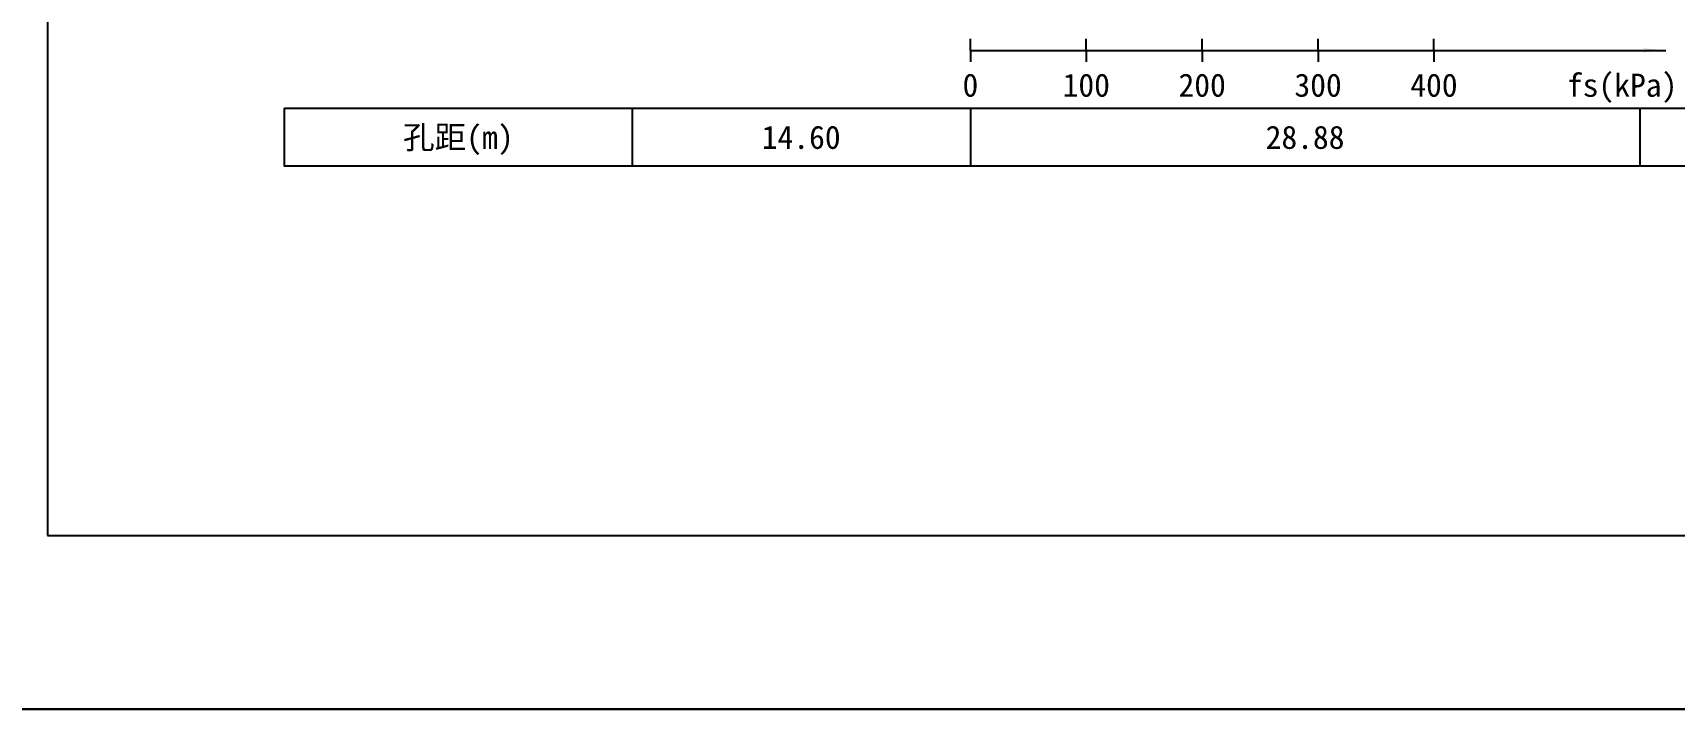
# Model space of a CAD drawing. Extents: x -37 to 3540, y -1485 to 297.
# Drawn here: x 1433.2 to 1574.9, y -891 to -832.6 of the extents above; entities that cross this region are included whole.
import ezdxf
from ezdxf.enums import TextEntityAlignment as Align

# ---------------------------------------------------------------- set-up
doc = ezdxf.new("R2010")
doc.units = 0
doc.layers.get('0').update_dxf_attribs({"linetype": 'CONTINUOUS'})
doc.layers.add('FRAME', color=7, linetype='CONTINUOUS')
doc.layers.add('RULER', color=7, linetype='CONTINUOUS')
doc.styles.add('ST', font='')
doc.styles.get('ST').set_extended_font_data('SimSun')

# ---------------------------------------------------------------- blocks, each defined once
blk = doc.blocks.new('Arrow')
for points in [[(-3.984779, 0.348623), (0, 0), (-3.189535, 0)], [(-3.189535, 0), (0, 0), (-3.984779, -0.348623)]]:
    blk.add_solid(points)

msp = doc.modelspace()

# ---------------------------------------------------------------- linework, layer by layer
at = {"layer": 'FRAME', "linetype": 'Continuous'}
for p, q in [((1434.49, -609), (1434.49, -876)), ((1434.49, -876), (2124.66, -876))]:
    msp.add_line(p, q, dxfattribs=at)
at = {"layer": 'FRAME', "color": 245, "linetype": 'Continuous'}
for p, q in [((2140.07, -891), (1222.61, -891)), ((1414.49, -891), (2144.66, -891))]:
    msp.add_line(p, q, dxfattribs=at)
at = {"layer": 'RULER', "linetype": 'Continuous'}
for points in [[(1514.13, -834.15), (1514.13, -833.15)], [(1514.13, -834.15), (1574.13, -834.15)], [(1514.13, -834.15), (1514.13, -835.15)], [(1524.13, -834.15), (1524.13, -833.15)], [(1524.13, -834.15), (1524.13, -835.15)], [(1534.13, -834.15), (1534.13, -833.15)], [(1534.13, -834.15), (1534.13, -835.15)], [(1544.13, -834.15), (1544.13, -833.15)], [(1544.13, -834.15), (1544.13, -835.15)], [(1554.13, -834.15), (1554.13, -833.15)], [(1554.13, -834.15), (1554.13, -835.15)], [(1484.94, -839.15), (1514.13, -839.15), (1514.13, -844.15), (1484.94, -844.15)], [(1514.13, -839.15), (1571.89, -839.15), (1571.89, -844.15), (1514.13, -844.15)], [(1571.89, -839.15), (1630.05, -839.15), (1630.05, -844.15), (1571.89, -844.15)]]:
    msp.add_lwpolyline(points, dxfattribs=at)
msp.add_lwpolyline([(1454.94, -839.15), (1484.94, -839.15), (1484.94, -844.15), (1454.94, -844.15)], close=True, dxfattribs=at)

# ---------------------------------------------------------------- block references
at = {"layer": 'RULER', "xscale": 0.5, "yscale": 0.5, "zscale": 0.5}
msp.add_blockref('Arrow', (1574.13, -834.15), dxfattribs=at)

# ---------------------------------------------------------------- texts
at = {"layer": 'RULER', "style": 'ST'}
for s, p in [('0', (1514.13, -836.15)), ('100', (1524.13, -836.15)), ('200', (1534.13, -836.15)), ('300', (1544.13, -836.15)), ('400', (1554.13, -836.15))]:
    msp.add_text(s, height=2, dxfattribs=at).set_placement(p, align=Align.TOP_CENTER)
msp.add_text('fs(kPa)', height=2, dxfattribs=at).set_placement((1575.13, -836.15), align=Align.TOP_RIGHT)
for s, p in [('孔距(m)', (1469.94, -841.65)), ('14.60', (1499.53, -841.65)), ('28.88', (1543.01, -841.65))]:
    msp.add_text(s, height=2, dxfattribs=at).set_placement(p, align=Align.MIDDLE_CENTER)

doc.saveas('drawing.dxf')
